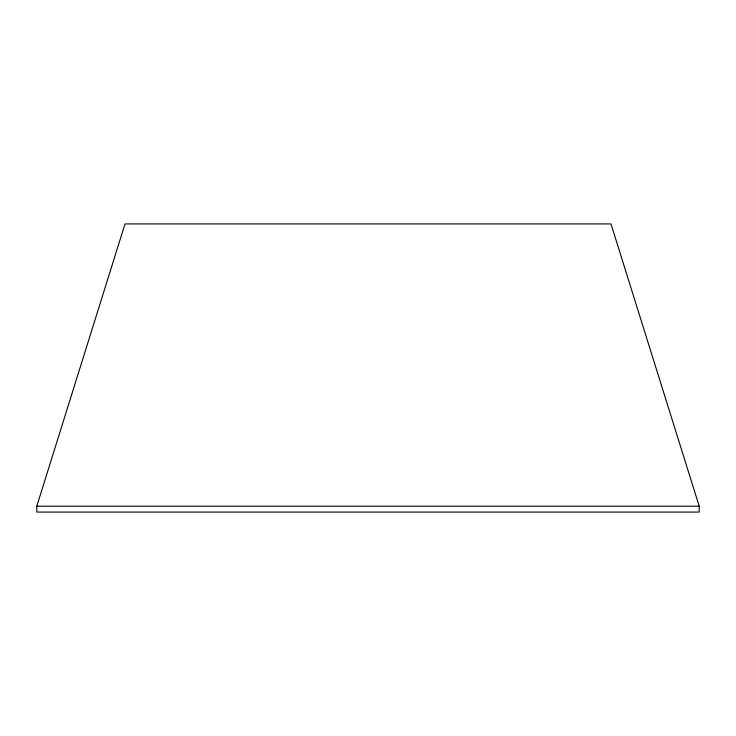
<?xml version="1.0" encoding="UTF-8"?>
<svg xmlns="http://www.w3.org/2000/svg" width="736" height="736" viewBox="0 0 736 736"><rect width="100%" height="100%" fill="white"/><g stroke="black" fill="none" stroke-linecap="round" stroke-linejoin="round"><path stroke-width="1.1" d="M36.8 506.193L125.01 223.919L610.99 223.919L699.2 506.193L699.2 512.081L36.8 512.081L36.8 506.193L699.2 506.193"/></g></svg>
